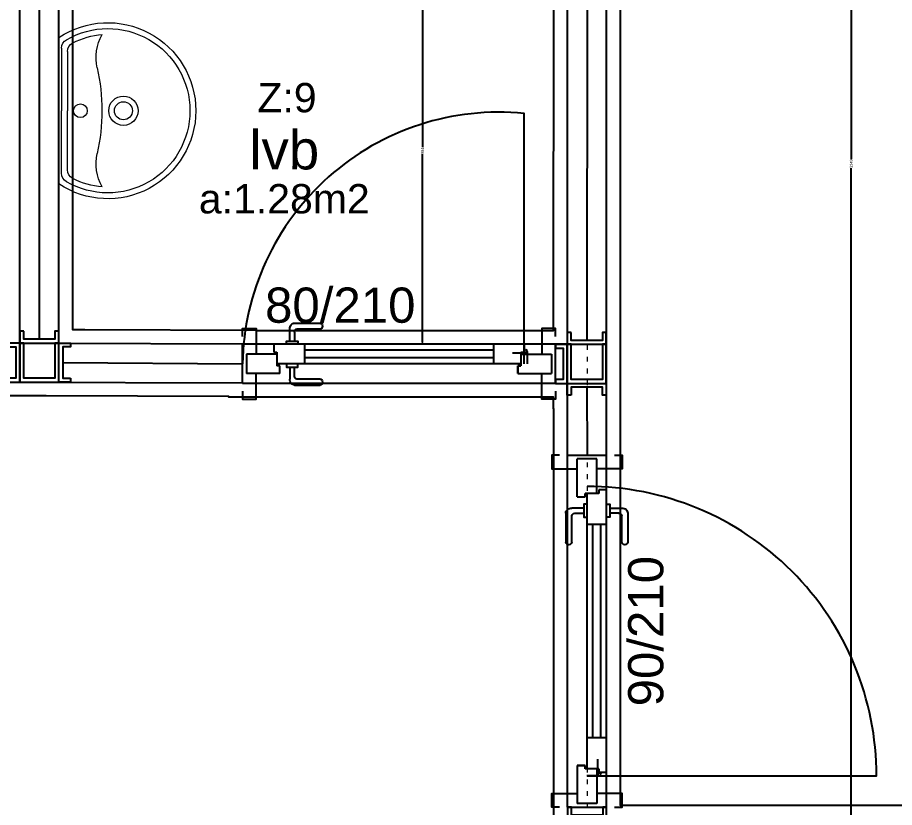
# Model space of a CAD drawing. Header units: centimetres. Extents: x -373760 to 14750, y -122502 to 29584.
# Drawn here: x -286077 to -283835, y -72435 to -70416 of the extents above; entities that cross this region are included whole.
import ezdxf
from ezdxf.enums import TextEntityAlignment as Align

# ---------------------------------------------------------------- set-up
doc = ezdxf.new("R2010")
doc.units = ezdxf.units.CM
doc.linetypes.add('ACAD_ISO03W100', pattern=[30, 12, -18])
for name, color, linetype, lineweight in [('AKSLAR-P', 211, 'Continuous', 9), ('duvar', 10, 'Continuous', 25), ('KAPI', 205, 'Continuous', 25), ('TEFRIS -P', 173, 'Continuous', 9), ('Ölçü iç KGK', 124, 'Continuous', 20)]:
    doc.layers.add(name, color=color, linetype=linetype, lineweight=lineweight)
for name, color, linetype in [('alan', 7, 'Continuous'), ('duvar-kesim', 7, 'Continuous'), ('kapi-yazi', 7, 'Continuous'), ('Kolon', 7, 'Continuous'), ('mahal', 7, 'Continuous'), ('siva', 121, 'Continuous'), ('TASYUNU-P', 40, 'Continuous')]:
    doc.layers.add(name, color=color, linetype=linetype)
doc.styles.get("Standard").update_dxf_attribs({"font": 'arial.ttf'})
doc.linetypes.add('BATTING', pattern='A,0.00254,-2.54,[134,ltypeshp.shx,S=2.54,R=0,X=-2.54,Y=0],-5.08,[134,ltypeshp.shx,S=2.54,R=180,X=2.54,Y=0],-2.54', length=10.16254)
doc.dimstyles.new('Aydın İç Ölçü', dxfattribs={"dimtxt": 7, "dimasz": 3, "dimexe": 0.18, "dimexo": 0.0625, "dimgap": 1, "dimtad": 0, "dimdec": 0, "dimzin": 0, "dimdsep": 46, "dimtxsty": 'Standard', "dimblk": 'DOT', "dimcen": 1, "dimse1": 1, "dimse2": 1, "dimclrd": 256, "dimclrt": 6, "dimadec": 0, "dimazin": 0, "dimtfac": 1, "dimtdec": 0, "dimtix": 1, "dimtofl": 0, "dimtmove": 0, "dimatfit": 3, "dimldrblk": 'DOT', "dimfxl": 1, "dimtolj": 1, "dimtzin": 0, "dimarcsym": 0})

# ---------------------------------------------------------------- blocks, each defined once
blk = doc.blocks.new('fm-door1')
at = {"linetype": 'Continuous'}
for p, q in [((9, 5), (91, 5)), ((9, 5), (9, 3)), ((19, 5), (19, 0)), ((81, 5), (81, 0)), ((91, 5), (91, 3)), ((0, 2.5), (0, -2.5)), ((10, 2.5), (0, 2.5)), ((7.97, 3.18), (7.97, -0.03)), ((8.4, 2.76), (12.78, 2.76)), ((10, 3), (9, 3)), ((10, 3), (10, -0.5)), ((10, 3), (10, -0.5)), ((91, 3), (90, 3)), ((90, 3), (90, -0.5)), ((90, 2.5), (100, 2.5)), ((100, 2.5), (100, -2.5)), ((10, 0), (90, 0)), ((10, -0.5), (11, -0.5)), ((11, -0.5), (10, -0.5)), ((11, -0.5), (11, -2.5)), ((11, -2.5), (11, -0.5)), ((89, -2.5), (89, -0.5)), ((89, -0.5), (90, -0.5)), ((11, -2.5), (0, -2.5)), ((89, -2.5), (100, -2.5))]:
    blk.add_line(p, q, dxfattribs=at)
at = {"color": 8, "linetype": 'Continuous'}
for p, q in [((19, 3.5), (81, 3.5)), ((19, 1.5), (81, 1.5))]:
    blk.add_line(p, q, dxfattribs=at)
at = {"linetype": 'Continuous'}
for points in [[(85.76, 5.81), (85.76, 8.89, 0.414214), (84.24, 10.41), (75.86, 10.41, 1), (75.86, 8.89), (83.48, 8.89, -0.414214), (84.24, 8.13), (84.24, 5.81)], [(85.76, -0.81), (85.76, -3.89, -0.414214), (84.24, -5.41), (75.86, -5.41, -1), (75.86, -3.89), (83.48, -3.89, 0.414214), (84.24, -3.13), (84.24, -0.81)]]:
    blk.add_lwpolyline(points, format="xyb", dxfattribs=at)
for points in [[(86.9, 5), (86.9, 5.81), (83.1, 5.81), (83.1, 5)], [(86.9, 0), (86.9, -0.81), (83.1, -0.81), (83.1, 0)]]:
    blk.add_lwpolyline(points, dxfattribs=at)
blk.add_circle((8.4, 3.18), 0.426, dxfattribs=at)
blk = doc.blocks.new('_Dot')
at = {"color": 0, "linetype": 'ByBlock', "lineweight": -2}
blk.add_line((-0.5, 0), (-1, 0), dxfattribs=at)
at = {"color": 0, "linetype": 'ByBlock', "const_width": 0.5}
blk.add_lwpolyline([(-0.25, 0, 1), (0.25, 0, 1)], format="xyb", close=True, dxfattribs=at)
blk = doc.blocks.new('*D416')
at = {"layer": 'Defpoints', "color": 0, "ltscale": 0.5, "transparency": 16777216}
for p in [(-283958.8, -69115.3), (-283945.5, -72464.3), (-283945.5, -72464.3)]:
    blk.add_point(p, dxfattribs=at)
at = {"layer": 'Ölçü iç KGK', "lineweight": -2, "ltscale": 0.5, "transparency": 16777216}
for p, q in [((-283945.5, -69118.3), (-283945.5, -70778.3)), ((-283945.5, -72461.3), (-283945.5, -70801.3))]:
    blk.add_line(p, q, dxfattribs=at)
at = {"layer": 'Ölçü iç KGK', "lineweight": -2, "ltscale": 0.5, "transparency": 16777216, "xscale": 3, "yscale": 3, "zscale": 3}
for p, rotation in [((-283945.5, -69115.3), 90), ((-283945.5, -72464.3), 270)]:
    blk.add_blockref('_Dot', p, dxfattribs=dict(at, rotation=rotation))
at = {"layer": 'Ölçü iç KGK', "color": 6, "lineweight": -2, "ltscale": 0.5, "transparency": 16777216, "insert": (-283945.5, -70789.8), "char_height": 7, "attachment_point": 5, "rotation": 90}
blk.add_mtext('\\A1;3349', dxfattribs=at)
blk = doc.blocks.new('*D428')
at = {"layer": 'Defpoints', "color": 0, "ltscale": 0.5, "transparency": 16777216}
for p in [(-285946, -70264.6), (-285948.4, -71248.5), (-285041.4, -71248.5)]:
    blk.add_point(p, dxfattribs=at)
at = {"layer": 'Ölçü iç KGK', "lineweight": -2, "ltscale": 0.5, "transparency": 16777216}
for p, q in [((-285041.4, -70267.6), (-285041.4, -70747.8)), ((-285041.4, -71245.5), (-285041.4, -70765.3))]:
    blk.add_line(p, q, dxfattribs=at)
at = {"layer": 'Ölçü iç KGK', "lineweight": -2, "ltscale": 0.5, "transparency": 16777216, "xscale": 3, "yscale": 3, "zscale": 3}
for p, rotation in [((-285041.4, -70264.6), 90), ((-285041.4, -71248.5), 270)]:
    blk.add_blockref('_Dot', p, dxfattribs=dict(at, rotation=rotation))
at = {"layer": 'Ölçü iç KGK', "color": 6, "lineweight": -2, "ltscale": 0.5, "transparency": 16777216, "insert": (-285041.4, -70756.6), "char_height": 7, "attachment_point": 5, "rotation": 90}
blk.add_mtext('\\A1;984', dxfattribs=at)
blk = doc.blocks.new('Lav-1')
for p, q in [((-18.7083, 0), (18.7083, 0)), ((-15.105, -2.2), (0, -2.2)), ((15.105, -2.2), (0, -2.2))]:
    blk.add_line(p, q)
at = {"color": 8}
for p in [(-15.9925, -0.7), (15.9925, -0.7)]:
    blk.add_line(p, (0, -0.7), dxfattribs=at)
for centre, radius, start, end in [((0, -12.5), 22.5, 146.251011, 270), ((0, -12.5), 22.5, 270, 33.748989), ((-15.105, -4.7), 2.5, 90, 152.688782), ((15.105, -4.7), 2.5, 27.311218, 90), ((0, -12.5), 19.5, 152.688782, 175.764074), ((0, -12.5), 19.5, 4.235926, 27.311218), ((-13.5377, -21.504), 12, 77.387843, 119.499625), ((0, 39), 50, 257.387843, 270), ((0, 39), 50, 270, 282.612157), ((13.5377, -21.504), 12, 60.500375, 102.612157)]:
    blk.add_arc(centre, radius, start, end)
for centre, radius, start, end in [((0, -12.5), 21, 149.821029, 270), ((-15.9925, -3.2), 2.5, 90, 149.821029), ((0, -12.5), 21, 270, 30.178971), ((15.9925, -3.2), 2.5, 30.178971, 90), ((0, -5.5), 1.75, 90, 270), ((0, -5.5), 1.75, 270, 90), ((0, -16.5), 3.75, 90, 270), ((0, -16.5), 3.75, 270, 90), ((0, -16.5), 2.3, 90, 270), ((0, -16.5), 2.3, 270, 90)]:
    blk.add_arc(centre, radius, start, end, dxfattribs=at)

msp = doc.modelspace()

# ---------------------------------------------------------------- linework, layer by layer
at = {"layer": 'AKSLAR-P', "linetype": 'ACAD_ISO03W100'}
msp.add_line((-284620.81, -66063.45), (-284620.81, -83872.12), dxfattribs=at)
at = {"layer": 'duvar'}
for p, q in [((-284570.81, -71342.99), (-284570.81, -69015.34)), ((-286070.83, -71247.8), (-286070.83, -69115.34)), ((-285970.83, -71348.04), (-285970.83, -70264.64)), ((-284670.81, -71342.99), (-284670.81, -70264.64)), ((-286100.58, -71247.73), (-286070.83, -71247.8)), ((-285970.83, -71248.04), (-285501.63, -71249.7)), ((-284701.63, -71251.1), (-284670.58, -71251.18)), ((-286100.82, -71347.73), (-285501.63, -71349.66)), ((-284670.81, -71535.3), (-284670.81, -71342.99)), ((-284570.81, -71535.3), (-284570.81, -71342.99)), ((-284701.63, -71351.1), (-284670.82, -71351.18))]:
    msp.add_line(p, q, dxfattribs=at)
at = {"layer": 'duvar', "lineweight": -2, "ltscale": 0.5}
for p, q in [((-285501.63, -71349.66), (-285501.63, -71249.7)), ((-284701.63, -71351.17), (-284701.63, -71251.17)), ((-284670.81, -71534.25), (-284570.81, -71534.25)), ((-284670.81, -72434.25), (-284570.81, -72434.25))]:
    msp.add_line(p, q, dxfattribs=at)
at = {"layer": 'duvar-kesim', "lineweight": -2, "ltscale": 0.5}
for p, q in [((-284701.63, -71251.17), (-285501.63, -71251.17)), ((-284701.63, -71351.17), (-285501.63, -71351.17)), ((-284670.81, -72434.25), (-284670.81, -71534.25)), ((-284570.81, -72434.25), (-284570.81, -71534.25))]:
    msp.add_line(p, q, dxfattribs=at)
at = {"layer": 'KAPI', "lineweight": -2, "ltscale": 0.5}
for points in [[(-284781.63, -71301.17), (-284781.63, -70661.17, 0.4375334), (-285501.63, -71301.17, 0.4142136)], [(-284620.81, -72354.25), (-283880.81, -72354.25, 0.4142136), (-284620.81, -71614.25, 0.4142136)]]:
    msp.add_lwpolyline(points, format="xyb", dxfattribs=at)
for points in [[(-285501.63, -71231.17), (-285501.63, -71211.17), (-285466.63, -71211.17), (-285466.63, -71276.17)], [(-284701.63, -71231.17), (-284701.63, -71211.17), (-284736.63, -71211.17), (-284736.63, -71276.17)], [(-285501.63, -71371.17), (-285501.63, -71391.17), (-285466.63, -71391.17), (-285466.63, -71326.17)], [(-284701.63, -71371.17), (-284701.63, -71391.17), (-284736.63, -71391.17), (-284736.63, -71326.17)], [(-284690.81, -71534.25), (-284710.81, -71534.25), (-284710.81, -71569.25), (-284645.81, -71569.25)], [(-284550.81, -71534.25), (-284530.81, -71534.25), (-284530.81, -71569.25), (-284595.81, -71569.25)], [(-284690.81, -72434.25), (-284710.81, -72434.25), (-284710.81, -72399.25), (-284645.81, -72399.25)], [(-284550.81, -72434.25), (-284530.81, -72434.25), (-284530.81, -72399.25), (-284595.81, -72399.25)]]:
    msp.add_lwpolyline(points, dxfattribs=at)
at = {"layer": 'Kolon', "ltscale": 0.8}
for points in [[(-286060.82, -71218.04), (-286070.82, -71218.04), (-286070.82, -71248.04), (-285970.82, -71248.04), (-285970.82, -71218.04), (-285980.82, -71218.04), (-285980.82, -71238.04), (-286060.82, -71238.04), (-286060.82, -71218.04)], [(-284661.63, -71221.17), (-284671.63, -71221.17), (-284671.63, -71251.17), (-284571.63, -71251.17), (-284571.63, -71221.17), (-284581.63, -71221.17), (-284581.63, -71241.17), (-284661.63, -71241.17), (-284661.63, -71221.17)], [(-286100.82, -71338.04), (-286100.82, -71348.04), (-286070.82, -71348.04), (-286070.82, -71248.04), (-286100.82, -71248.04), (-286100.82, -71258.04), (-286080.82, -71258.04), (-286080.82, -71338.04), (-286100.82, -71338.04)], [(-286060.82, -71248.04), (-286070.82, -71248.04), (-286070.82, -71348.04), (-285970.82, -71348.04), (-285970.82, -71248.04), (-285980.82, -71248.04), (-285980.82, -71338.04), (-286060.82, -71338.04), (-286060.82, -71248.04)], [(-285940.82, -71338.04), (-285940.82, -71348.04), (-285970.82, -71348.04), (-285970.82, -71248.04), (-285940.82, -71248.04), (-285940.82, -71258.04), (-285960.82, -71258.04), (-285960.82, -71338.04), (-285940.82, -71338.04)], [(-284701.63, -71341.17), (-284701.63, -71351.17), (-284671.63, -71351.17), (-284671.63, -71251.17), (-284701.63, -71251.17), (-284701.63, -71261.17), (-284681.63, -71261.17), (-284681.63, -71341.17), (-284701.63, -71341.17)], [(-284661.63, -71251.17), (-284671.63, -71251.17), (-284671.63, -71351.17), (-284571.63, -71351.17), (-284571.63, -71251.17), (-284581.63, -71251.17), (-284581.63, -71341.17), (-284661.63, -71341.17), (-284661.63, -71251.17)], [(-284661.63, -71381.17), (-284671.63, -71381.17), (-284671.63, -71351.17), (-284571.63, -71351.17), (-284571.63, -71381.17), (-284581.63, -71381.17), (-284581.63, -71361.17), (-284661.63, -71361.17), (-284661.63, -71381.17)], [(-284660.81, -72434.25), (-284670.81, -72434.25), (-284670.81, -72464.25), (-284570.81, -72464.25), (-284570.81, -72434.25), (-284580.81, -72434.25), (-284580.81, -72454.25), (-284660.81, -72454.25), (-284660.81, -72434.25)]]:
    msp.add_lwpolyline(points, dxfattribs=at)
at = {"layer": 'siva', "lineweight": -2, "ltscale": 0.45}
msp.add_lwpolyline([(-280006.67, -70217.71), (-280006.5, -69150.34), (-284535.81, -69150.34), (-284535.81, -71342.99), (-284535.81, -71535.3), (-284535.81, -72429.25), (-280006.98, -72429.25), (-280006.83, -71417.71), (-280006.67, -70217.71, -0.0000062)], format="xyb", close=True, dxfattribs=at)
msp.add_lwpolyline([(-284705.84, -70299.64), (-285650.81, -70299.64), (-285935.83, -70299.64), (-285935.83, -71183.04), (-285935.82, -71183.04), (-285935.82, -71213.04), (-285905.82, -71213.04), (-285905.82, -71213.27), (-285466.63, -71214.83), (-285466.63, -71216.17), (-284706.63, -71216.17)], close=True, dxfattribs=at)
msp.add_lwpolyline([(-286135.83, -78958.54), (-285474.74, -78958.54), (-284474.74, -78958.54), (-282901.83, -78958.54), (-282901.83, -75300.45), (-284670.82, -75299.52), (-284706.4, -75299.51), (-284706.4, -75164.52), (-284706.4, -75134.52), (-284705.81, -73494.25), (-284705.81, -72594.25), (-284705.81, -72564.25), (-284705.81, -72464.25), (-284705.81, -72434.25), (-284705.81, -71534.25), (-284705.81, -71416.17), (-284706.63, -71416.17), (-284706.63, -71386.17), (-285536.63, -71386.17), (-285536.63, -71384.54), (-286003.42, -71383.04), (-286070.82, -71383.04), (-286135.91, -71383.04)], dxfattribs=at)
at = {"layer": 'TASYUNU-P', "linetype": 'BATTING', "lineweight": -2, "ltscale": 0.45}
for p, q in [((-286020.82, -71238.04), (-286020.83, -70274.64)), ((-284620.81, -70274.64), (-284621.63, -71241.17)), ((-285960.82, -71298.04), (-285501.63, -71301.17)), ((-284621.63, -71361.17), (-284620.81, -71534.25))]:
    msp.add_line(p, q, dxfattribs=at)

# ---------------------------------------------------------------- block references
at = {"layer": 'KAPI', "lineweight": -2, "ltscale": 0.5, "yscale": -10}
for p, xscale, zscale, rotation in [((-284711.63, -71301.17), 7.800000000000001, 7.800000000000001, 180), ((-284620.81, -72424.25), 8.8, 8.8, 90)]:
    msp.add_blockref('fm-door1', p, dxfattribs=dict(at, xscale=xscale, zscale=zscale, rotation=rotation))
at = {"layer": 'TEFRIS -P', "xscale": -10, "yscale": 10, "zscale": 10, "rotation": 90}
msp.add_blockref('Lav-1', (-285970.83, -70654.31), dxfattribs=at)

# ---------------------------------------------------------------- texts
at = {"layer": 'alan'}
msp.add_text('Z:9', height=75, dxfattribs=at).set_placement((-285387.73, -70658.37), align=Align.CENTER)
at = {"layer": 'alan', "lineweight": -2, "ltscale": 0.5}
msp.add_text('a:1.28m2', height=75, dxfattribs=at).set_placement((-285394.67, -70916.77), align=Align.CENTER)
at = {"layer": 'kapi-yazi', "lineweight": -2, "ltscale": 0.5}
for s, rotation, p in [('80/210', 0, (-285251.63, -71151.17)), ('90/210', 90, (-284470.81, -71984.25))]:
    msp.add_text(s, height=90, rotation=rotation, dxfattribs=at).set_placement(p, align=Align.MIDDLE_CENTER)
at = {"layer": 'mahal', "lineweight": -2, "ltscale": 0.5}
msp.add_text('lvb', height=100, dxfattribs=at).set_placement((-285394.67, -70804.27), align=Align.CENTER)

# ---------------------------------------------------------------- dimensions: what is measured, and where the dimension line sits
at = {"layer": 'Ölçü iç KGK', "lineweight": -2, "ltscale": 0.5}
for base, p1, p2, picture, middle in [((-283945.5, -72464.25), (-283958.83, -69115.34), (-283945.5, -72464.25), '*D416', (-283945.5, -70789.8)), ((-285041.43, -71248.46), (-285945.99, -70264.64), (-285948.36, -71248.46), '*D428', (-285041.43, -70756.55))]:
    dim = msp.add_linear_dim(base=base, p1=p1, p2=p2, angle=90, dimstyle='Aydın İç Ölçü', dxfattribs=at)
    dim.commit()
    dim.dimension.update_dxf_attribs({"geometry": picture, "text_midpoint": middle})

doc.saveas('drawing.dxf')
